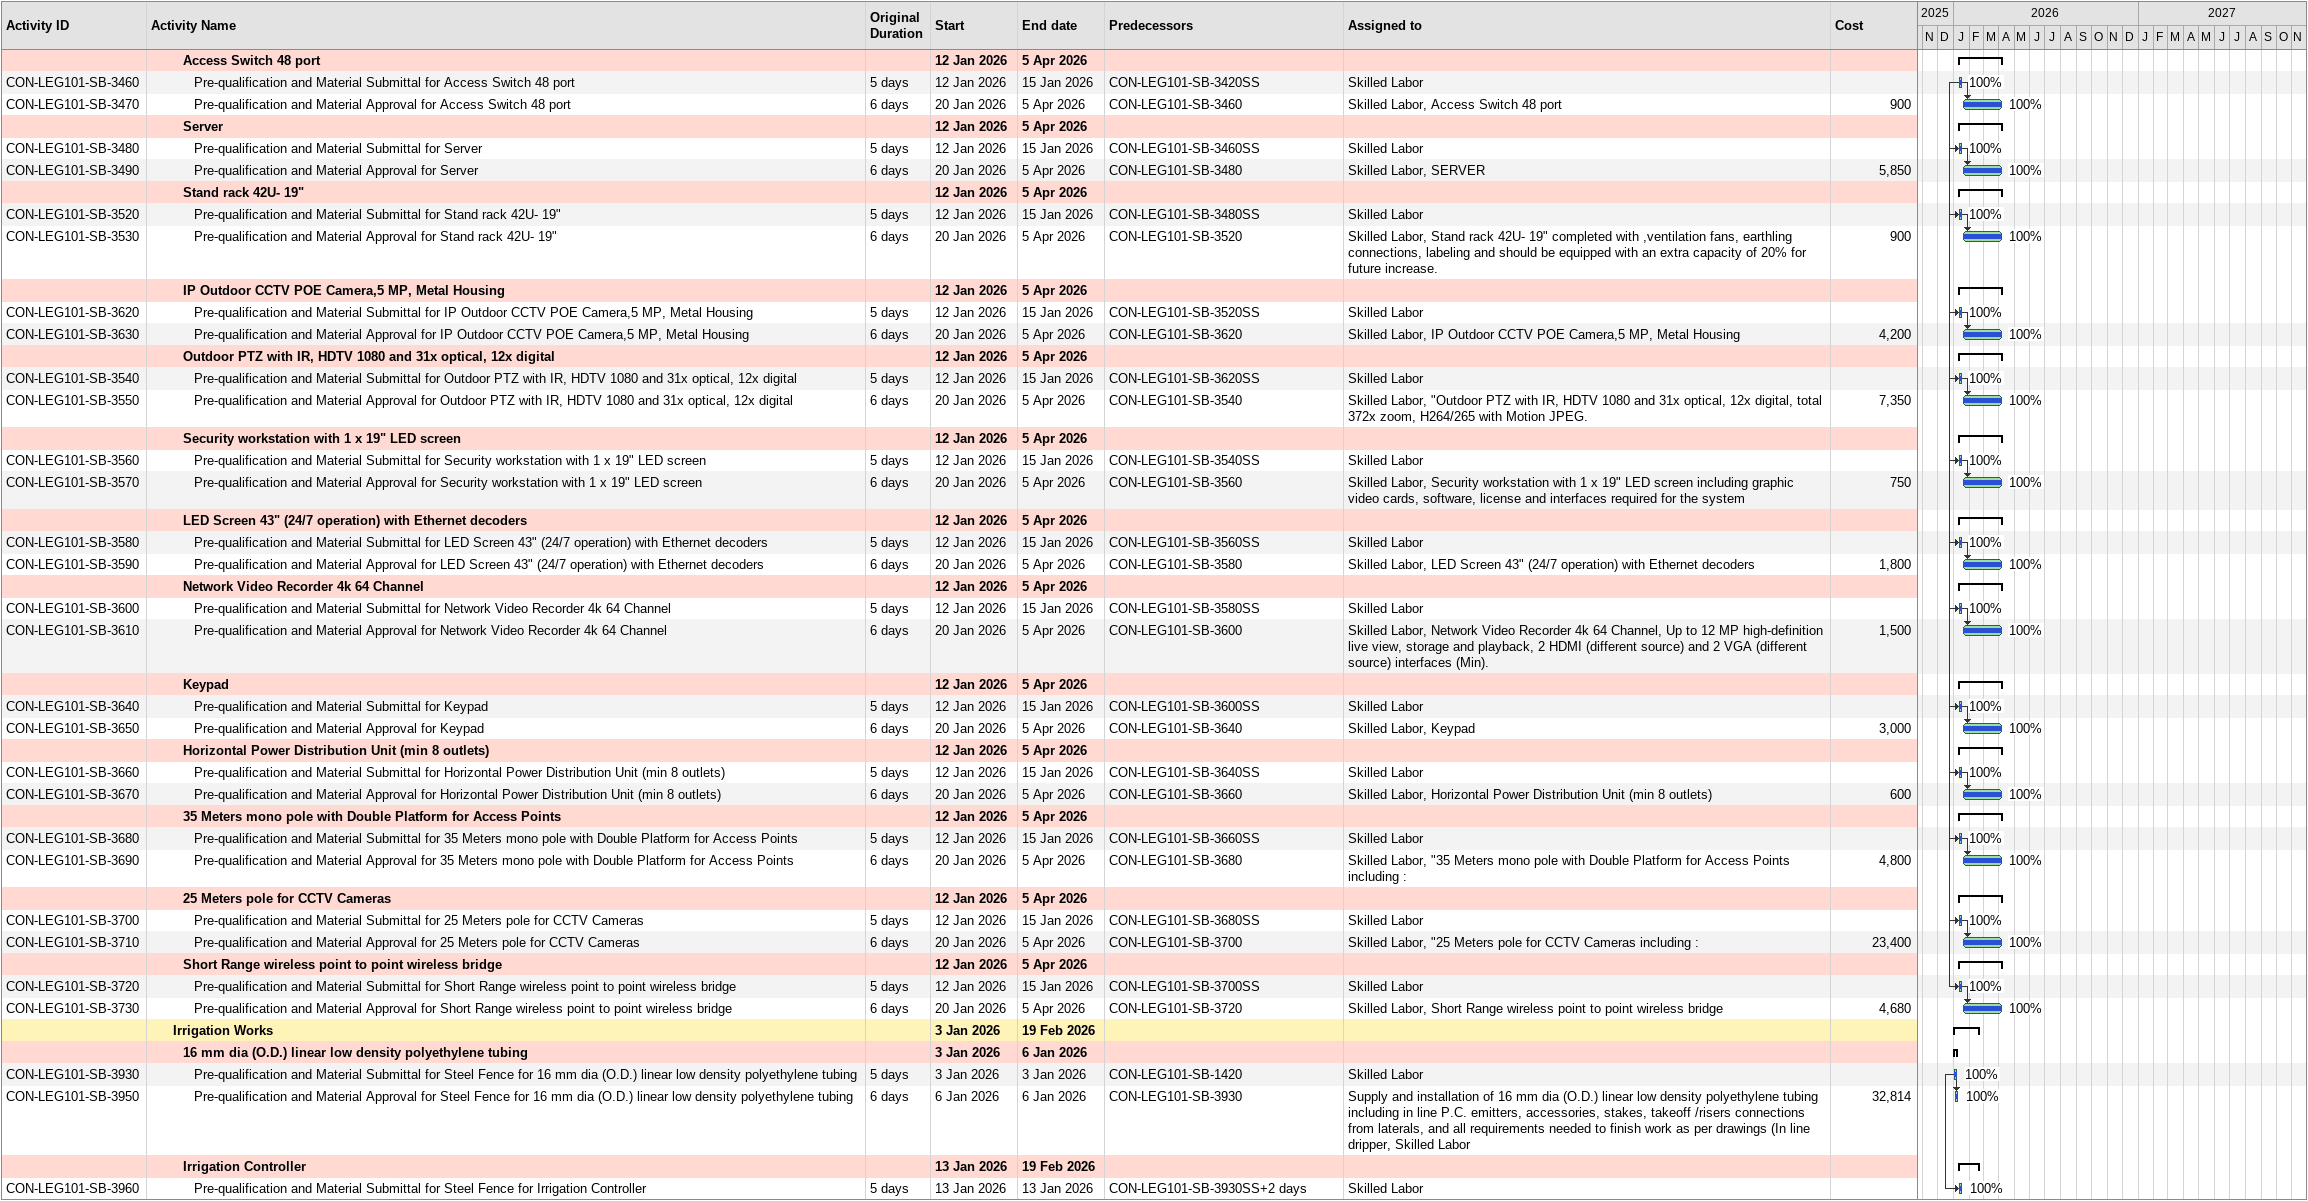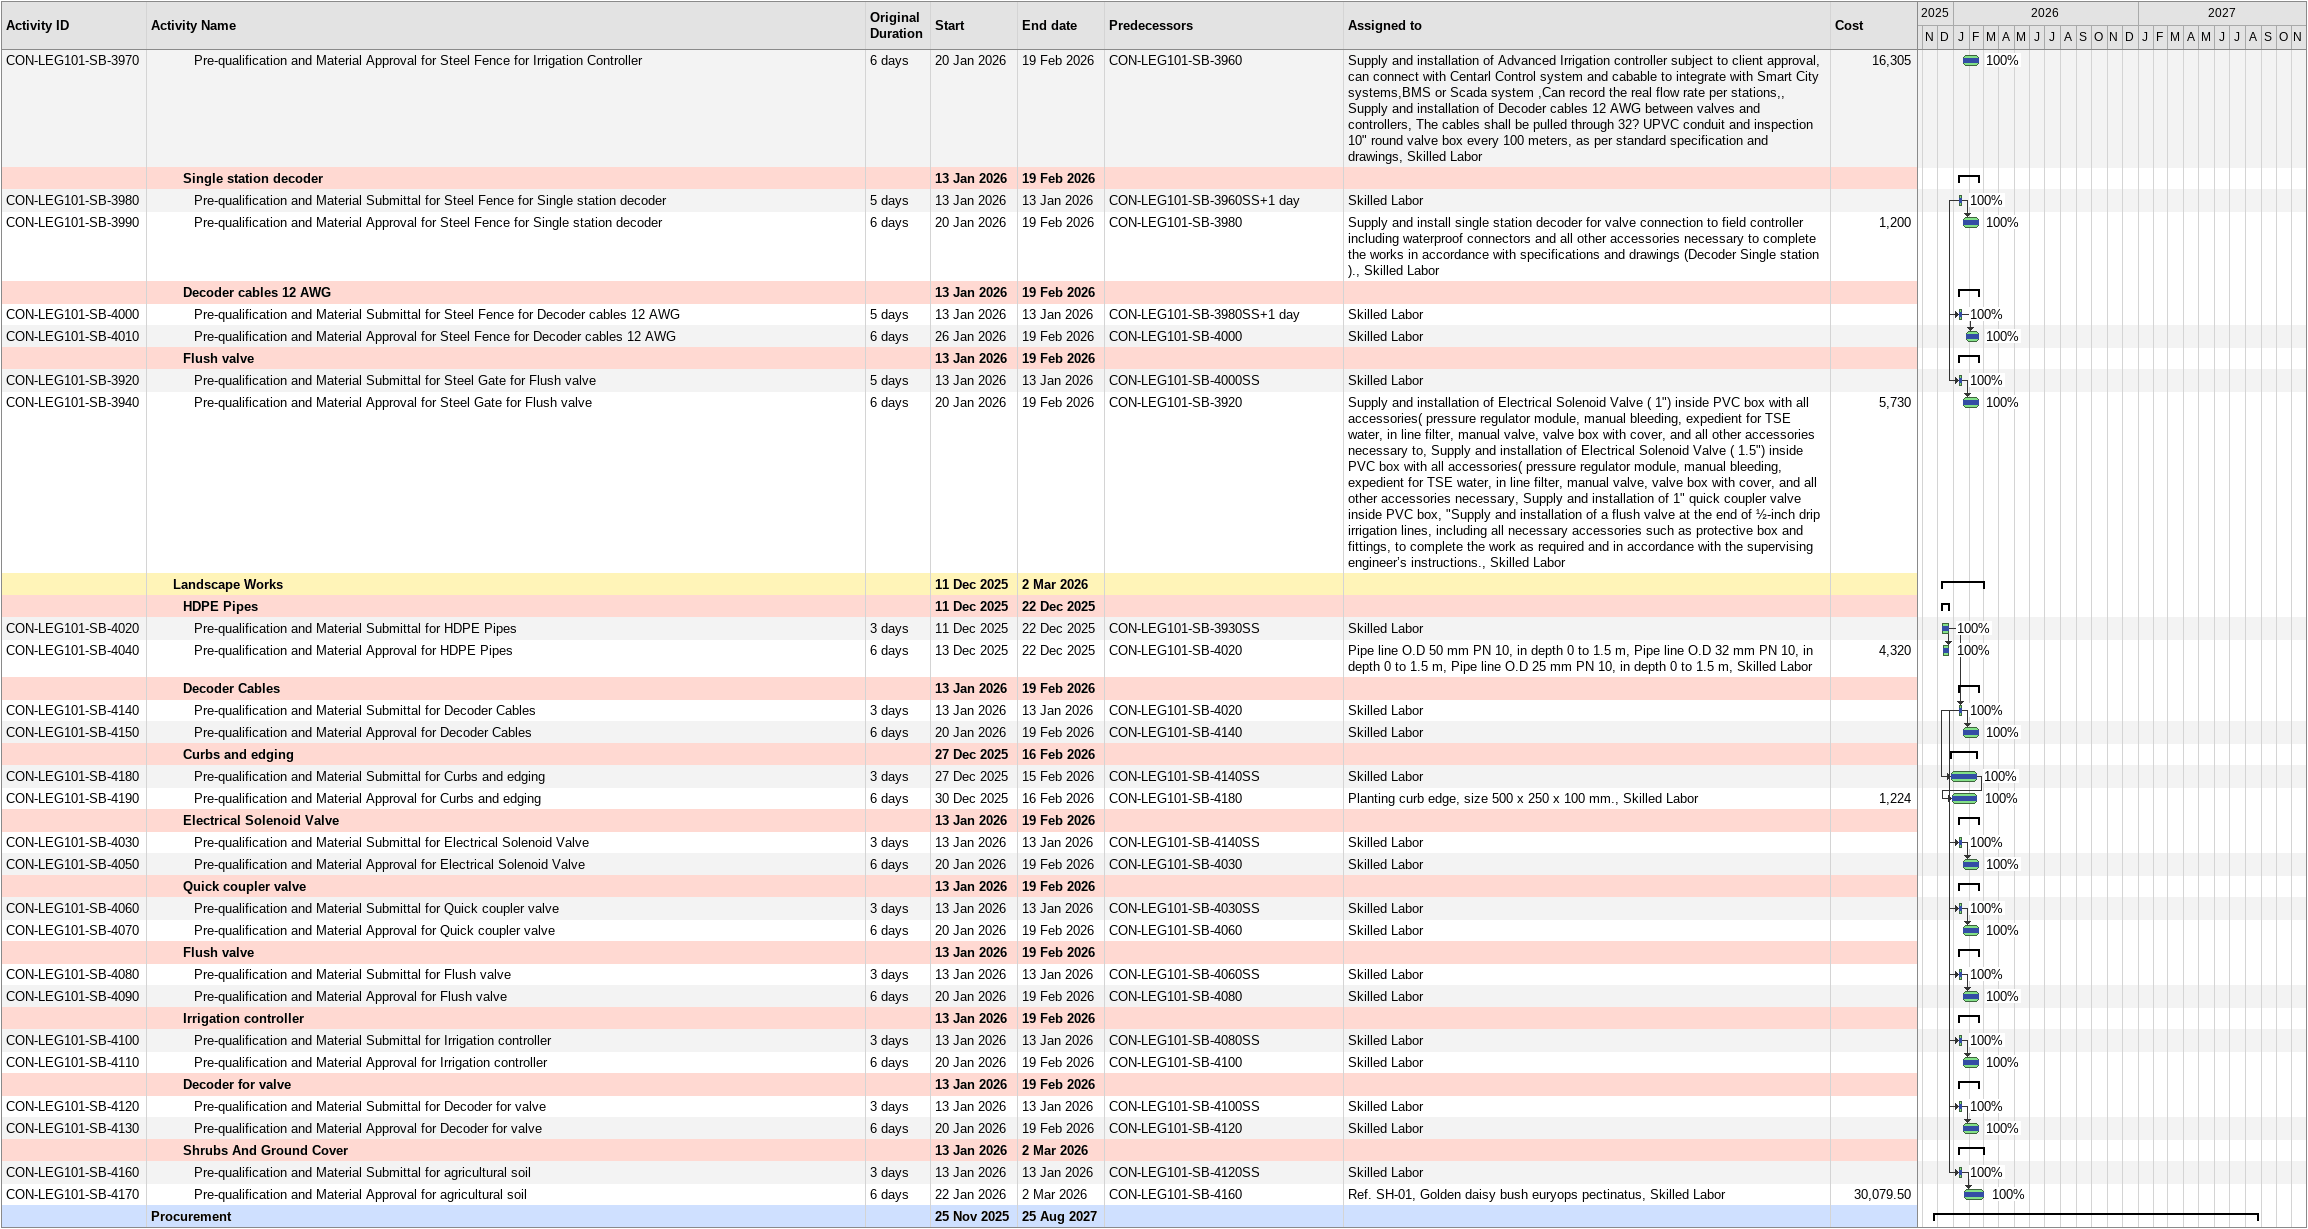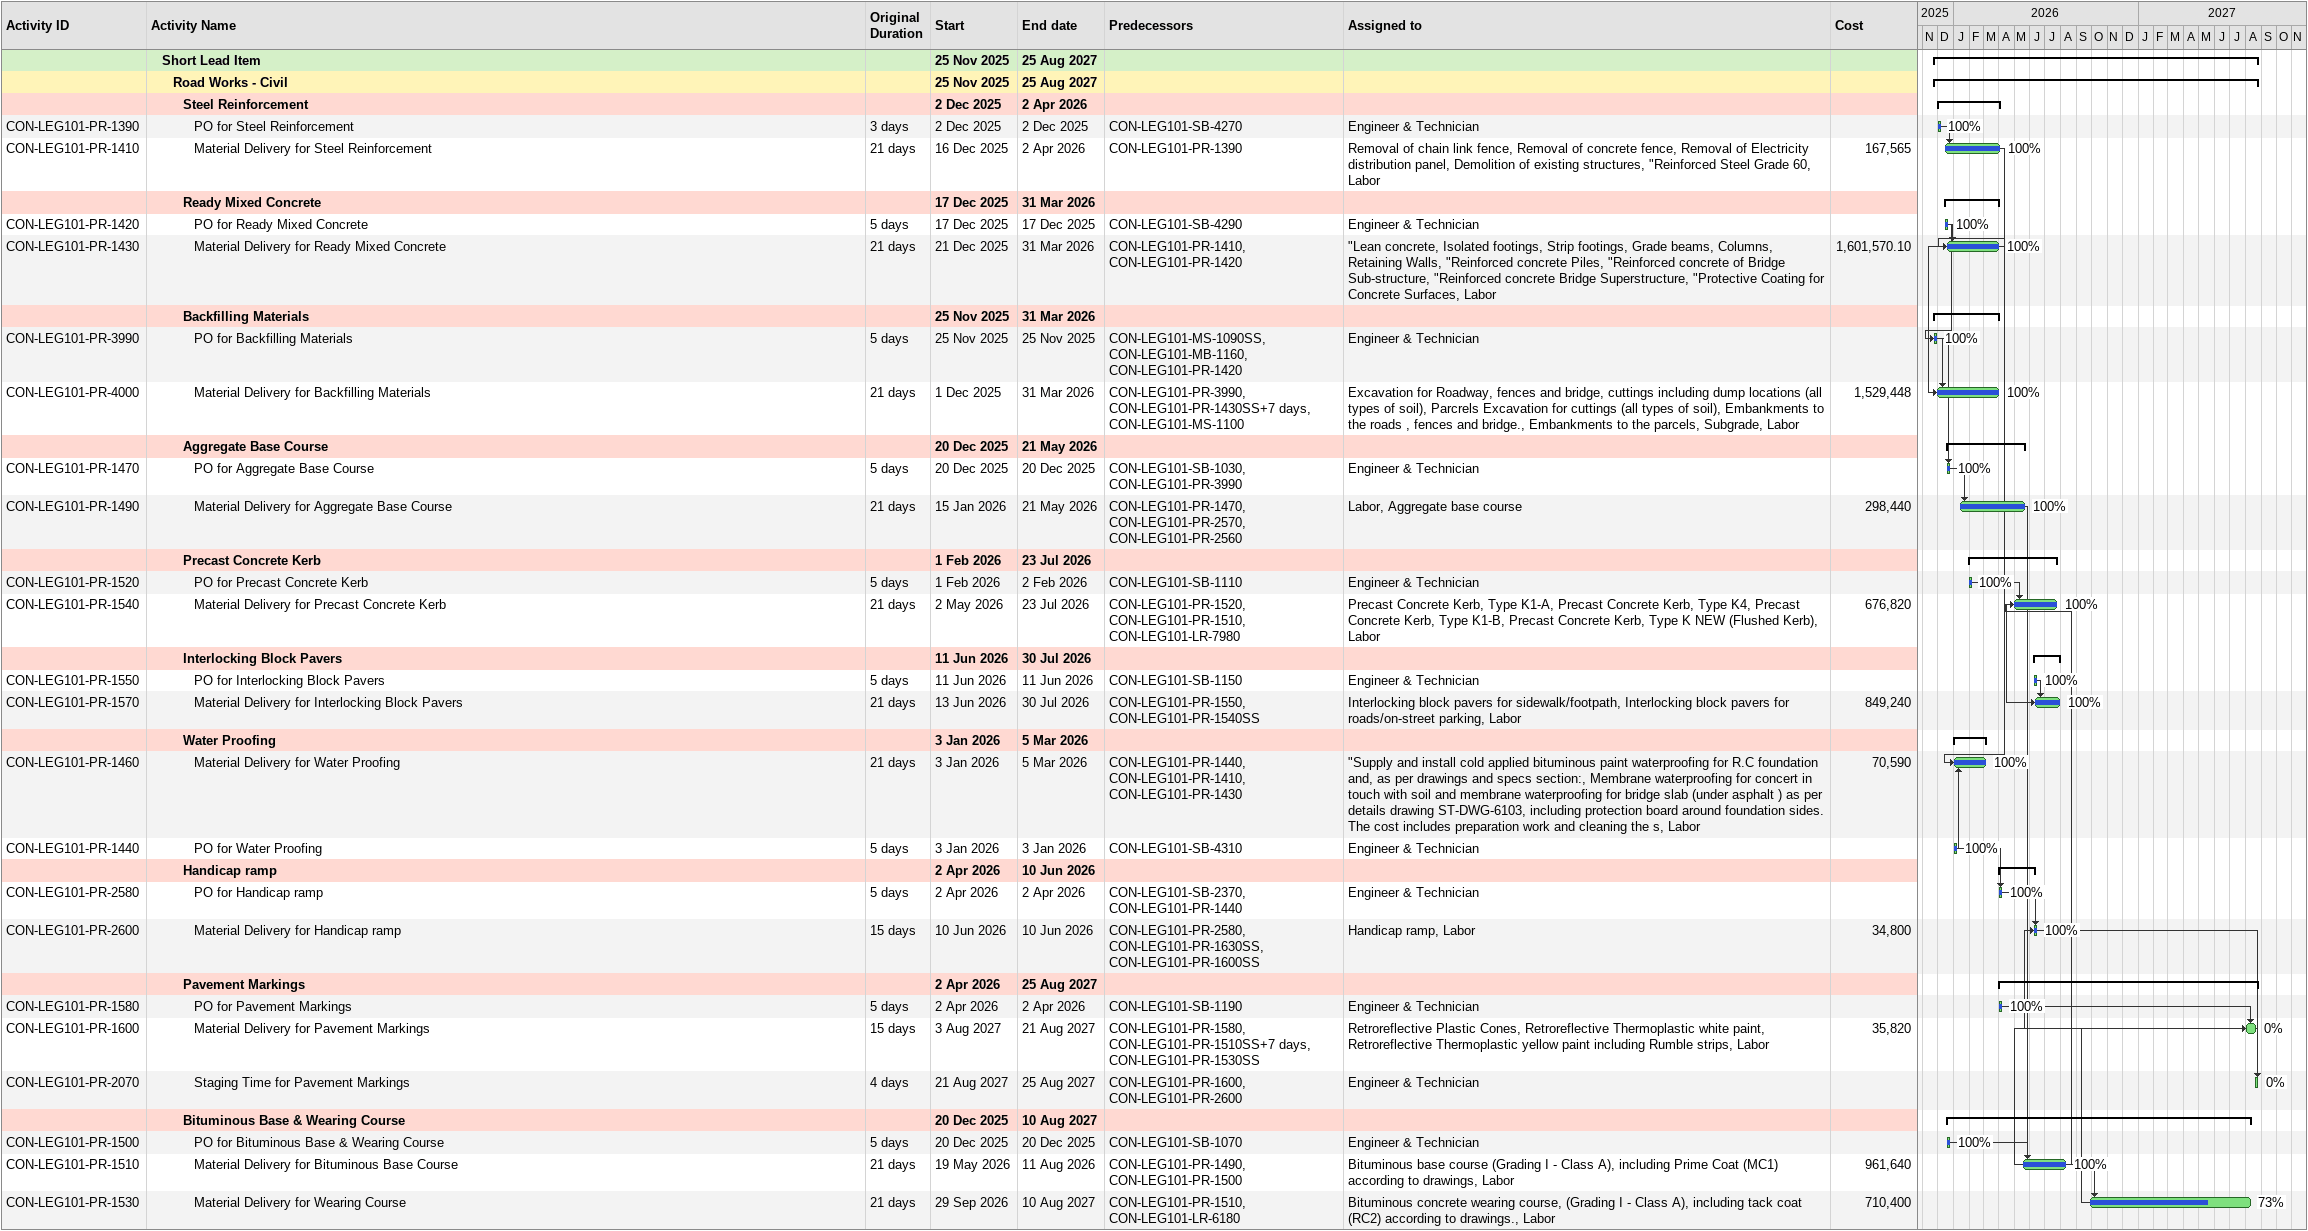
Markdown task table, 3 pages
| ID | Level | Task | Original duration | Start | Finish | Predecessors | Resources | % complete | Cost |
|---|---|---|---|---|---|---|---|---|---|
|  | 4 | **Access Switch 48 port** |  | 2026-01-12 | 2026-04-05 |  |  |  |  |
| CON-LEG101-SB-3460 | 5 | Pre-qualification and Material Submittal for Access Switch 48 port | 5d | 2026-01-12 | 2026-01-15 | CON-LEG101-SB-3420SS | Skilled Labor | 100 |  |
| CON-LEG101-SB-3470 | 5 | Pre-qualification and Material Approval for Access Switch 48 port | 6d | 2026-01-20 | 2026-04-05 | CON-LEG101-SB-3460 | Skilled Labor, Access Switch 48 port | 100 | 900 |
|  | 4 | **Server** |  | 2026-01-12 | 2026-04-05 |  |  |  |  |
| CON-LEG101-SB-3480 | 5 | Pre-qualification and Material Submittal for Server | 5d | 2026-01-12 | 2026-01-15 | CON-LEG101-SB-3460SS | Skilled Labor | 100 |  |
| CON-LEG101-SB-3490 | 5 | Pre-qualification and Material Approval for Server | 6d | 2026-01-20 | 2026-04-05 | CON-LEG101-SB-3480 | Skilled Labor, SERVER | 100 | 5850 |
|  | 4 | **Stand rack 42U- 19"** |  | 2026-01-12 | 2026-04-05 |  |  |  |  |
| CON-LEG101-SB-3520 | 5 | Pre-qualification and Material Submittal for Stand rack 42U- 19" | 5d | 2026-01-12 | 2026-01-15 | CON-LEG101-SB-3480SS | Skilled Labor | 100 |  |
| CON-LEG101-SB-3530 | 5 | Pre-qualification and Material Approval for Stand rack 42U- 19" | 6d | 2026-01-20 | 2026-04-05 | CON-LEG101-SB-3520 | Skilled Labor, Stand rack 42U- 19" completed with ,ventilation fans, earthling connections, labeling and should be equipped with an extra capacity of 20% for future increase. | 100 | 900 |
|  | 4 | **IP Outdoor CCTV POE Camera,5 MP, Metal Housing** |  | 2026-01-12 | 2026-04-05 |  |  |  |  |
| CON-LEG101-SB-3620 | 5 | Pre-qualification and Material Submittal for IP Outdoor CCTV POE Camera,5 MP, Metal Housing | 5d | 2026-01-12 | 2026-01-15 | CON-LEG101-SB-3520SS | Skilled Labor | 100 |  |
| CON-LEG101-SB-3630 | 5 | Pre-qualification and Material Approval for IP Outdoor CCTV POE Camera,5 MP, Metal Housing | 6d | 2026-01-20 | 2026-04-05 | CON-LEG101-SB-3620 | Skilled Labor, IP Outdoor CCTV POE Camera,5 MP, Metal Housing | 100 | 4200 |
|  | 4 | **Outdoor PTZ with IR, HDTV 1080 and 31x optical, 12x digital** |  | 2026-01-12 | 2026-04-05 |  |  |  |  |
| CON-LEG101-SB-3540 | 5 | Pre-qualification and Material Submittal for Outdoor PTZ with IR, HDTV 1080 and 31x optical, 12x digital | 5d | 2026-01-12 | 2026-01-15 | CON-LEG101-SB-3620SS | Skilled Labor | 100 |  |
| CON-LEG101-SB-3550 | 5 | Pre-qualification and Material Approval for Outdoor PTZ with IR, HDTV 1080 and 31x optical, 12x digital | 6d | 2026-01-20 | 2026-04-05 | CON-LEG101-SB-3540 | Skilled Labor, "Outdoor PTZ with IR, HDTV 1080 and 31x optical, 12x digital, total 372x zoom, H264/265 with Motion JPEG. | 100 | 7350 |
|  | 4 | **Security workstation with 1 x 19" LED screen** |  | 2026-01-12 | 2026-04-05 |  |  |  |  |
| CON-LEG101-SB-3560 | 5 | Pre-qualification and Material Submittal for Security workstation with 1 x 19" LED screen | 5d | 2026-01-12 | 2026-01-15 | CON-LEG101-SB-3540SS | Skilled Labor | 100 |  |
| CON-LEG101-SB-3570 | 5 | Pre-qualification and Material Approval for Security workstation with 1 x 19" LED screen | 6d | 2026-01-20 | 2026-04-05 | CON-LEG101-SB-3560 | Skilled Labor, Security workstation with 1 x 19" LED screen including graphic video cards, software, license and interfaces required for the system | 100 | 750 |
|  | 4 | **LED Screen 43" (24/7 operation) with Ethernet decoders** |  | 2026-01-12 | 2026-04-05 |  |  |  |  |
| CON-LEG101-SB-3580 | 5 | Pre-qualification and Material Submittal for LED Screen 43" (24/7 operation) with Ethernet decoders | 5d | 2026-01-12 | 2026-01-15 | CON-LEG101-SB-3560SS | Skilled Labor | 100 |  |
| CON-LEG101-SB-3590 | 5 | Pre-qualification and Material Approval for LED Screen 43" (24/7 operation) with Ethernet decoders | 6d | 2026-01-20 | 2026-04-05 | CON-LEG101-SB-3580 | Skilled Labor, LED Screen 43" (24/7 operation) with Ethernet decoders | 100 | 1800 |
|  | 4 | **Network Video Recorder 4k 64 Channel** |  | 2026-01-12 | 2026-04-05 |  |  |  |  |
| CON-LEG101-SB-3600 | 5 | Pre-qualification and Material Submittal for Network Video Recorder 4k 64 Channel | 5d | 2026-01-12 | 2026-01-15 | CON-LEG101-SB-3580SS | Skilled Labor | 100 |  |
| CON-LEG101-SB-3610 | 5 | Pre-qualification and Material Approval for Network Video Recorder 4k 64 Channel | 6d | 2026-01-20 | 2026-04-05 | CON-LEG101-SB-3600 | Skilled Labor, Network Video Recorder 4k 64 Channel, Up to 12 MP high-definition live view, storage and playback, 2 HDMI (different source) and 2 VGA (different source) interfaces (Min). | 100 | 1500 |
|  | 4 | **Keypad** |  | 2026-01-12 | 2026-04-05 |  |  |  |  |
| CON-LEG101-SB-3640 | 5 | Pre-qualification and Material Submittal for Keypad | 5d | 2026-01-12 | 2026-01-15 | CON-LEG101-SB-3600SS | Skilled Labor | 100 |  |
| CON-LEG101-SB-3650 | 5 | Pre-qualification and Material Approval for Keypad | 6d | 2026-01-20 | 2026-04-05 | CON-LEG101-SB-3640 | Skilled Labor, Keypad | 100 | 3000 |
|  | 4 | **Horizontal Power Distribution Unit (min 8 outlets)** |  | 2026-01-12 | 2026-04-05 |  |  |  |  |
| CON-LEG101-SB-3660 | 5 | Pre-qualification and Material Submittal for Horizontal Power Distribution Unit (min 8 outlets) | 5d | 2026-01-12 | 2026-01-15 | CON-LEG101-SB-3640SS | Skilled Labor | 100 |  |
| CON-LEG101-SB-3670 | 5 | Pre-qualification and Material Approval for Horizontal Power Distribution Unit (min 8 outlets) | 6d | 2026-01-20 | 2026-04-05 | CON-LEG101-SB-3660 | Skilled Labor, Horizontal Power Distribution Unit (min 8 outlets) | 100 | 600 |
|  | 4 | **35 Meters mono pole with Double Platform for Access Points** |  | 2026-01-12 | 2026-04-05 |  |  |  |  |
| CON-LEG101-SB-3680 | 5 | Pre-qualification and Material Submittal for 35 Meters mono pole with Double Platform for Access Points | 5d | 2026-01-12 | 2026-01-15 | CON-LEG101-SB-3660SS | Skilled Labor | 100 |  |
| CON-LEG101-SB-3690 | 5 | Pre-qualification and Material Approval for 35 Meters mono pole with Double Platform for Access Points | 6d | 2026-01-20 | 2026-04-05 | CON-LEG101-SB-3680 | Skilled Labor, "35 Meters mono pole with Double Platform for Access Points including : | 100 | 4800 |
|  | 4 | **25 Meters pole for CCTV Cameras** |  | 2026-01-12 | 2026-04-05 |  |  |  |  |
| CON-LEG101-SB-3700 | 5 | Pre-qualification and Material Submittal for 25 Meters pole for CCTV Cameras | 5d | 2026-01-12 | 2026-01-15 | CON-LEG101-SB-3680SS | Skilled Labor | 100 |  |
| CON-LEG101-SB-3710 | 5 | Pre-qualification and Material Approval for 25 Meters pole for CCTV Cameras | 6d | 2026-01-20 | 2026-04-05 | CON-LEG101-SB-3700 | Skilled Labor, "25 Meters pole for CCTV Cameras including : | 100 | 23400 |
|  | 4 | **Short Range wireless point to point wireless bridge** |  | 2026-01-12 | 2026-04-05 |  |  |  |  |
| CON-LEG101-SB-3720 | 5 | Pre-qualification and Material Submittal for Short Range wireless point to point wireless bridge | 5d | 2026-01-12 | 2026-01-15 | CON-LEG101-SB-3700SS | Skilled Labor | 100 |  |
| CON-LEG101-SB-3730 | 5 | Pre-qualification and Material Approval for Short Range wireless point to point wireless bridge | 6d | 2026-01-20 | 2026-04-05 | CON-LEG101-SB-3720 | Skilled Labor, Short Range wireless point to point wireless bridge | 100 | 4680 |
|  | 3 | **Irrigation Works** |  | 2026-01-03 | 2026-02-19 |  |  |  |  |
|  | 4 | **16 mm dia (O.D.) linear low density polyethylene tubing** |  | 2026-01-03 | 2026-01-06 |  |  |  |  |
| CON-LEG101-SB-3930 | 5 | Pre-qualification and Material Submittal for Steel Fence for 16 mm dia (O.D.) linear low density polyethylene tubing | 5d | 2026-01-03 | 2026-01-03 | CON-LEG101-SB-1420 | Skilled Labor | 100 |  |
| CON-LEG101-SB-3950 | 5 | Pre-qualification and Material Approval for Steel Fence for 16 mm dia (O.D.) linear low density polyethylene tubing | 6d | 2026-01-06 | 2026-01-06 | CON-LEG101-SB-3930 | Supply and installation of 16 mm dia (O.D.) linear low density polyethylene tubing including in line P.C. emitters, accessories, stakes, takeoff /risers connections from laterals, and all requirements needed to finish work as per drawings (In line dripper, Skilled Labor | 100 | 32814 |
|  | 4 | **Irrigation Controller** |  | 2026-01-13 | 2026-02-19 |  |  |  |  |
| CON-LEG101-SB-3960 | 5 | Pre-qualification and Material Submittal for Steel Fence for Irrigation Controller | 5d | 2026-01-13 | 2026-01-13 | CON-LEG101-SB-3930SS+2d | Skilled Labor | 100 |  |
| CON-LEG101-SB-3970 | 5 | Pre-qualification and Material Approval for Steel Fence for Irrigation Controller | 6d | 2026-01-20 | 2026-02-19 | CON-LEG101-SB-3960 | Supply and installation of Advanced Irrigation controller subject to client approval, can connect with Centarl Control system and cabable to integrate with Smart City systems,BMS or Scada system ,Can record the real flow rate per stations,, Supply and installation of Decoder cables 12 AWG between valves and controllers, The cables shall be pulled through 32? UPVC conduit and inspection 10" round valve box every 100 meters, as per standard specification and drawings, Skilled Labor | 100 | 16305 |
|  | 4 | **Single station decoder** |  | 2026-01-13 | 2026-02-19 |  |  |  |  |
| CON-LEG101-SB-3980 | 5 | Pre-qualification and Material Submittal for Steel Fence for Single station decoder | 5d | 2026-01-13 | 2026-01-13 | CON-LEG101-SB-3960SS+1d | Skilled Labor | 100 |  |
| CON-LEG101-SB-3990 | 5 | Pre-qualification and Material Approval for Steel Fence for Single station decoder | 6d | 2026-01-20 | 2026-02-19 | CON-LEG101-SB-3980 | Supply and install single station decoder for valve connection to field controller including waterproof connectors and all other accessories necessary to complete the works in accordance with specifications and drawings (Decoder Single station )., Skilled Labor | 100 | 1200 |
|  | 4 | **Decoder cables 12 AWG** |  | 2026-01-13 | 2026-02-19 |  |  |  |  |
| CON-LEG101-SB-4000 | 5 | Pre-qualification and Material Submittal for Steel Fence for Decoder cables 12 AWG | 5d | 2026-01-13 | 2026-01-13 | CON-LEG101-SB-3980SS+1d | Skilled Labor | 100 |  |
| CON-LEG101-SB-4010 | 5 | Pre-qualification and Material Approval for Steel Fence for Decoder cables 12 AWG | 6d | 2026-01-26 | 2026-02-19 | CON-LEG101-SB-4000 | Skilled Labor | 100 |  |
|  | 4 | **Flush valve** |  | 2026-01-13 | 2026-02-19 |  |  |  |  |
| CON-LEG101-SB-3920 | 5 | Pre-qualification and Material Submittal for Steel Gate for Flush valve | 5d | 2026-01-13 | 2026-01-13 | CON-LEG101-SB-4000SS | Skilled Labor | 100 |  |
| CON-LEG101-SB-3940 | 5 | Pre-qualification and Material Approval for Steel Gate for Flush valve | 6d | 2026-01-20 | 2026-02-19 | CON-LEG101-SB-3920 | Supply and installation of Electrical Solenoid Valve ( 1") inside PVC box with all accessories( pressure regulator module, manual bleeding, expedient for TSE water, in line filter, manual valve, valve box with cover, and all other accessories necessary to, Supply and installation of Electrical Solenoid Valve ( 1.5") inside PVC box with all accessories( pressure regulator module, manual bleeding, expedient for TSE water, in line filter, manual valve, valve box with cover, and all other accessories necessary, Supply and installation of 1" quick coupler valve inside PVC box, "Supply and installation of a flush valve at the end of ½-inch drip irrigation lines, including all necessary accessories such as protective box and fittings, to complete the work as required and in accordance with the supervising engineer’s instructions., Skilled Labor | 100 | 5730 |
|  | 3 | **Landscape Works** |  | 2025-12-11 | 2026-03-02 |  |  |  |  |
|  | 4 | **HDPE Pipes** |  | 2025-12-11 | 2025-12-22 |  |  |  |  |
| CON-LEG101-SB-4020 | 5 | Pre-qualification and Material Submittal for HDPE Pipes | 3d | 2025-12-11 | 2025-12-22 | CON-LEG101-SB-3930SS | Skilled Labor | 100 |  |
| CON-LEG101-SB-4040 | 5 | Pre-qualification and Material Approval for HDPE Pipes | 6d | 2025-12-13 | 2025-12-22 | CON-LEG101-SB-4020 | Pipe line O.D 50 mm PN 10, in depth 0 to 1.5 m, Pipe line O.D 32 mm PN 10, in depth 0 to 1.5 m, Pipe line O.D 25 mm PN 10, in depth 0 to 1.5 m, Skilled Labor | 100 | 4320 |
|  | 4 | **Decoder Cables** |  | 2026-01-13 | 2026-02-19 |  |  |  |  |
| CON-LEG101-SB-4140 | 5 | Pre-qualification and Material Submittal for Decoder Cables | 3d | 2026-01-13 | 2026-01-13 | CON-LEG101-SB-4020 | Skilled Labor | 100 |  |
| CON-LEG101-SB-4150 | 5 | Pre-qualification and Material Approval for Decoder Cables | 6d | 2026-01-20 | 2026-02-19 | CON-LEG101-SB-4140 | Skilled Labor | 100 |  |
|  | 4 | **Curbs and edging** |  | 2025-12-27 | 2026-02-16 |  |  |  |  |
| CON-LEG101-SB-4180 | 5 | Pre-qualification and Material Submittal for Curbs and edging | 3d | 2025-12-27 | 2026-02-15 | CON-LEG101-SB-4140SS | Skilled Labor | 100 |  |
| CON-LEG101-SB-4190 | 5 | Pre-qualification and Material Approval for Curbs and edging | 6d | 2025-12-30 | 2026-02-16 | CON-LEG101-SB-4180 | Planting curb edge, size 500 x 250 x 100 mm., Skilled Labor | 100 | 1224 |
|  | 4 | **Electrical Solenoid Valve** |  | 2026-01-13 | 2026-02-19 |  |  |  |  |
| CON-LEG101-SB-4030 | 5 | Pre-qualification and Material Submittal for Electrical Solenoid Valve | 3d | 2026-01-13 | 2026-01-13 | CON-LEG101-SB-4140SS | Skilled Labor | 100 |  |
| CON-LEG101-SB-4050 | 5 | Pre-qualification and Material Approval for Electrical Solenoid Valve | 6d | 2026-01-20 | 2026-02-19 | CON-LEG101-SB-4030 | Skilled Labor | 100 |  |
|  | 4 | **Quick coupler valve** |  | 2026-01-13 | 2026-02-19 |  |  |  |  |
| CON-LEG101-SB-4060 | 5 | Pre-qualification and Material Submittal for Quick coupler valve | 3d | 2026-01-13 | 2026-01-13 | CON-LEG101-SB-4030SS | Skilled Labor | 100 |  |
| CON-LEG101-SB-4070 | 5 | Pre-qualification and Material Approval for Quick coupler valve | 6d | 2026-01-20 | 2026-02-19 | CON-LEG101-SB-4060 | Skilled Labor | 100 |  |
|  | 4 | **Flush valve** |  | 2026-01-13 | 2026-02-19 |  |  |  |  |
| CON-LEG101-SB-4080 | 5 | Pre-qualification and Material Submittal for Flush valve | 3d | 2026-01-13 | 2026-01-13 | CON-LEG101-SB-4060SS | Skilled Labor | 100 |  |
| CON-LEG101-SB-4090 | 5 | Pre-qualification and Material Approval for Flush valve | 6d | 2026-01-20 | 2026-02-19 | CON-LEG101-SB-4080 | Skilled Labor | 100 |  |
|  | 4 | **Irrigation controller** |  | 2026-01-13 | 2026-02-19 |  |  |  |  |
| CON-LEG101-SB-4100 | 5 | Pre-qualification and Material Submittal for Irrigation controller | 3d | 2026-01-13 | 2026-01-13 | CON-LEG101-SB-4080SS | Skilled Labor | 100 |  |
| CON-LEG101-SB-4110 | 5 | Pre-qualification and Material Approval for Irrigation controller | 6d | 2026-01-20 | 2026-02-19 | CON-LEG101-SB-4100 | Skilled Labor | 100 |  |
|  | 4 | **Decoder for valve** |  | 2026-01-13 | 2026-02-19 |  |  |  |  |
| CON-LEG101-SB-4120 | 5 | Pre-qualification and Material Submittal for Decoder for valve | 3d | 2026-01-13 | 2026-01-13 | CON-LEG101-SB-4100SS | Skilled Labor | 100 |  |
| CON-LEG101-SB-4130 | 5 | Pre-qualification and Material Approval for Decoder for valve | 6d | 2026-01-20 | 2026-02-19 | CON-LEG101-SB-4120 | Skilled Labor | 100 |  |
|  | 4 | **Shrubs And Ground Cover** |  | 2026-01-13 | 2026-03-02 |  |  |  |  |
| CON-LEG101-SB-4160 | 5 | Pre-qualification and Material Submittal for agricultural soil | 3d | 2026-01-13 | 2026-01-13 | CON-LEG101-SB-4120SS | Skilled Labor | 100 |  |
| CON-LEG101-SB-4170 | 5 | Pre-qualification and Material Approval for agricultural soil | 6d | 2026-01-22 | 2026-03-02 | CON-LEG101-SB-4160 | Ref. SH-01, Golden daisy bush euryops pectinatus, Skilled Labor | 100 | 30079.50 |
|  | 1 | **Procurement** |  | 2025-11-25 | 2027-08-25 |  |  |  |  |
|  | 2 | **Short Lead Item** |  | 2025-11-25 | 2027-08-25 |  |  |  |  |
|  | 3 | **Road Works - Civil** |  | 2025-11-25 | 2027-08-25 |  |  |  |  |
|  | 4 | **Steel Reinforcement** |  | 2025-12-02 | 2026-04-02 |  |  |  |  |
| CON-LEG101-PR-1390 | 5 | PO for Steel Reinforcement | 3d | 2025-12-02 | 2025-12-02 | CON-LEG101-SB-4270 | Engineer & Technician | 100 |  |
| CON-LEG101-PR-1410 | 5 | Material Delivery for Steel Reinforcement | 21d | 2025-12-16 | 2026-04-02 | CON-LEG101-PR-1390 | Removal of chain link fence, Removal of concrete fence, Removal of Electricity distribution panel, Demolition of existing structures, "Reinforced Steel Grade 60, Labor | 100 | 167565 |
|  | 4 | **Ready Mixed Concrete** |  | 2025-12-17 | 2026-03-31 |  |  |  |  |
| CON-LEG101-PR-1420 | 5 | PO for Ready Mixed Concrete | 5d | 2025-12-17 | 2025-12-17 | CON-LEG101-SB-4290 | Engineer & Technician | 100 |  |
| CON-LEG101-PR-1430 | 5 | Material Delivery for Ready Mixed Concrete | 21d | 2025-12-21 | 2026-03-31 | CON-LEG101-PR-1410, CON-LEG101-PR-1420 | "Lean concrete, Isolated footings, Strip footings, Grade beams, Columns, Retaining Walls, "Reinforced concrete Piles, "Reinforced concrete of Bridge Sub-structure, "Reinforced concrete Bridge Superstructure, "Protective Coating for Concrete Surfaces, Labor | 100 | 1601570.10 |
|  | 4 | **Backfilling Materials** |  | 2025-11-25 | 2026-03-31 |  |  |  |  |
| CON-LEG101-PR-3990 | 5 | PO for Backfilling Materials | 5d | 2025-11-25 | 2025-11-25 | CON-LEG101-MS-1090SS, CON-LEG101-MB-1160, CON-LEG101-PR-1420 | Engineer & Technician | 100 |  |
| CON-LEG101-PR-4000 | 5 | Material Delivery for Backfilling Materials | 21d | 2025-12-01 | 2026-03-31 | CON-LEG101-PR-3990, CON-LEG101-PR-1430SS+7d, CON-LEG101-MS-1100 | Excavation for Roadway, fences and bridge, cuttings including dump locations (all types of soil), Parcrels Excavation for cuttings (all types of soil), Embankments to the roads , fences and bridge., Embankments to the parcels, Subgrade, Labor | 100 | 1529448 |
|  | 4 | **Aggregate Base Course** |  | 2025-12-20 | 2026-05-21 |  |  |  |  |
| CON-LEG101-PR-1470 | 5 | PO for Aggregate Base Course | 5d | 2025-12-20 | 2025-12-20 | CON-LEG101-SB-1030, CON-LEG101-PR-3990 | Engineer & Technician | 100 |  |
| CON-LEG101-PR-1490 | 5 | Material Delivery for Aggregate Base Course | 21d | 2026-01-15 | 2026-05-21 | CON-LEG101-PR-1470, CON-LEG101-PR-2570, CON-LEG101-PR-2560 | Labor, Aggregate base course | 100 | 298440 |
|  | 4 | **Precast Concrete Kerb** |  | 2026-02-01 | 2026-07-23 |  |  |  |  |
| CON-LEG101-PR-1520 | 5 | PO for Precast Concrete Kerb | 5d | 2026-02-01 | 2026-02-02 | CON-LEG101-SB-1110 | Engineer & Technician | 100 |  |
| CON-LEG101-PR-1540 | 5 | Material Delivery for Precast Concrete Kerb | 21d | 2026-05-02 | 2026-07-23 | CON-LEG101-PR-1520, CON-LEG101-PR-1510, CON-LEG101-LR-7980 | Precast Concrete Kerb, Type K1-A, Precast Concrete Kerb, Type K4, Precast Concrete Kerb, Type K1-B, Precast Concrete Kerb, Type K NEW (Flushed Kerb), Labor | 100 | 676820 |
|  | 4 | **Interlocking Block Pavers** |  | 2026-06-11 | 2026-07-30 |  |  |  |  |
| CON-LEG101-PR-1550 | 5 | PO for Interlocking Block Pavers | 5d | 2026-06-11 | 2026-06-11 | CON-LEG101-SB-1150 | Engineer & Technician | 100 |  |
| CON-LEG101-PR-1570 | 5 | Material Delivery for Interlocking Block Pavers | 21d | 2026-06-13 | 2026-07-30 | CON-LEG101-PR-1550, CON-LEG101-PR-1540SS | Interlocking block pavers for sidewalk/footpath, Interlocking block pavers for roads/on-street parking, Labor | 100 | 849240 |
|  | 4 | **Water Proofing** |  | 2026-01-03 | 2026-03-05 |  |  |  |  |
| CON-LEG101-PR-1460 | 5 | Material Delivery for Water Proofing | 21d | 2026-01-03 | 2026-03-05 | CON-LEG101-PR-1440, CON-LEG101-PR-1410, CON-LEG101-PR-1430 | "Supply and install cold applied bituminous paint waterproofing for R.C foundation and, as per drawings and specs section:, Membrane waterproofing for concert in touch with soil and membrane waterproofing for bridge slab (under asphalt ) as per details drawing ST-DWG-6103, including protection board around foundation sides. The cost includes preparation work and cleaning the s, Labor | 100 | 70590 |
| CON-LEG101-PR-1440 | 5 | PO for Water Proofing | 5d | 2026-01-03 | 2026-01-03 | CON-LEG101-SB-4310 | Engineer & Technician | 100 |  |
|  | 4 | **Handicap ramp** |  | 2026-04-02 | 2026-06-10 |  |  |  |  |
| CON-LEG101-PR-2580 | 5 | PO for Handicap ramp | 5d | 2026-04-02 | 2026-04-02 | CON-LEG101-SB-2370, CON-LEG101-PR-1440 | Engineer & Technician | 100 |  |
| CON-LEG101-PR-2600 | 5 | Material Delivery for Handicap ramp | 15d | 2026-06-10 | 2026-06-10 | CON-LEG101-PR-2580, CON-LEG101-PR-1630SS, CON-LEG101-PR-1600SS | Handicap ramp, Labor | 100 | 34800 |
|  | 4 | **Pavement Markings** |  | 2026-04-02 | 2027-08-25 |  |  |  |  |
| CON-LEG101-PR-1580 | 5 | PO for Pavement Markings | 5d | 2026-04-02 | 2026-04-02 | CON-LEG101-SB-1190 | Engineer & Technician | 100 |  |
| CON-LEG101-PR-1600 | 5 | Material Delivery for Pavement Markings | 15d | 2027-08-03 | 2027-08-21 | CON-LEG101-PR-1580, CON-LEG101-PR-1510SS+7d, CON-LEG101-PR-1530SS | Retroreflective Plastic Cones, Retroreflective Thermoplastic white paint, Retroreflective Thermoplastic yellow paint including Rumble strips, Labor | 0 | 35820 |
| CON-LEG101-PR-2070 | 5 | Staging Time for Pavement Markings | 4d | 2027-08-21 | 2027-08-25 | CON-LEG101-PR-1600, CON-LEG101-PR-2600 | Engineer & Technician | 0 |  |
|  | 4 | **Bituminous Base & Wearing Course** |  | 2025-12-20 | 2027-08-10 |  |  |  |  |
| CON-LEG101-PR-1500 | 5 | PO for Bituminous Base & Wearing Course | 5d | 2025-12-20 | 2025-12-20 | CON-LEG101-SB-1070 | Engineer & Technician | 100 |  |
| CON-LEG101-PR-1510 | 5 | Material Delivery for Bituminous Base Course | 21d | 2026-05-19 | 2026-08-11 | CON-LEG101-PR-1490, CON-LEG101-PR-1500 | Bituminous base course (Grading I - Class A), including Prime Coat (MC1) according to drawings, Labor | 100 | 961640 |
| CON-LEG101-PR-1530 | 5 | Material Delivery for Wearing Course | 21d | 2026-09-29 | 2027-08-10 | CON-LEG101-PR-1510, CON-LEG101-LR-6180 | Bituminous concrete wearing course, (Grading I - Class A), including tack coat (RC2) according to drawings., Labor | 73 | 710400 |
